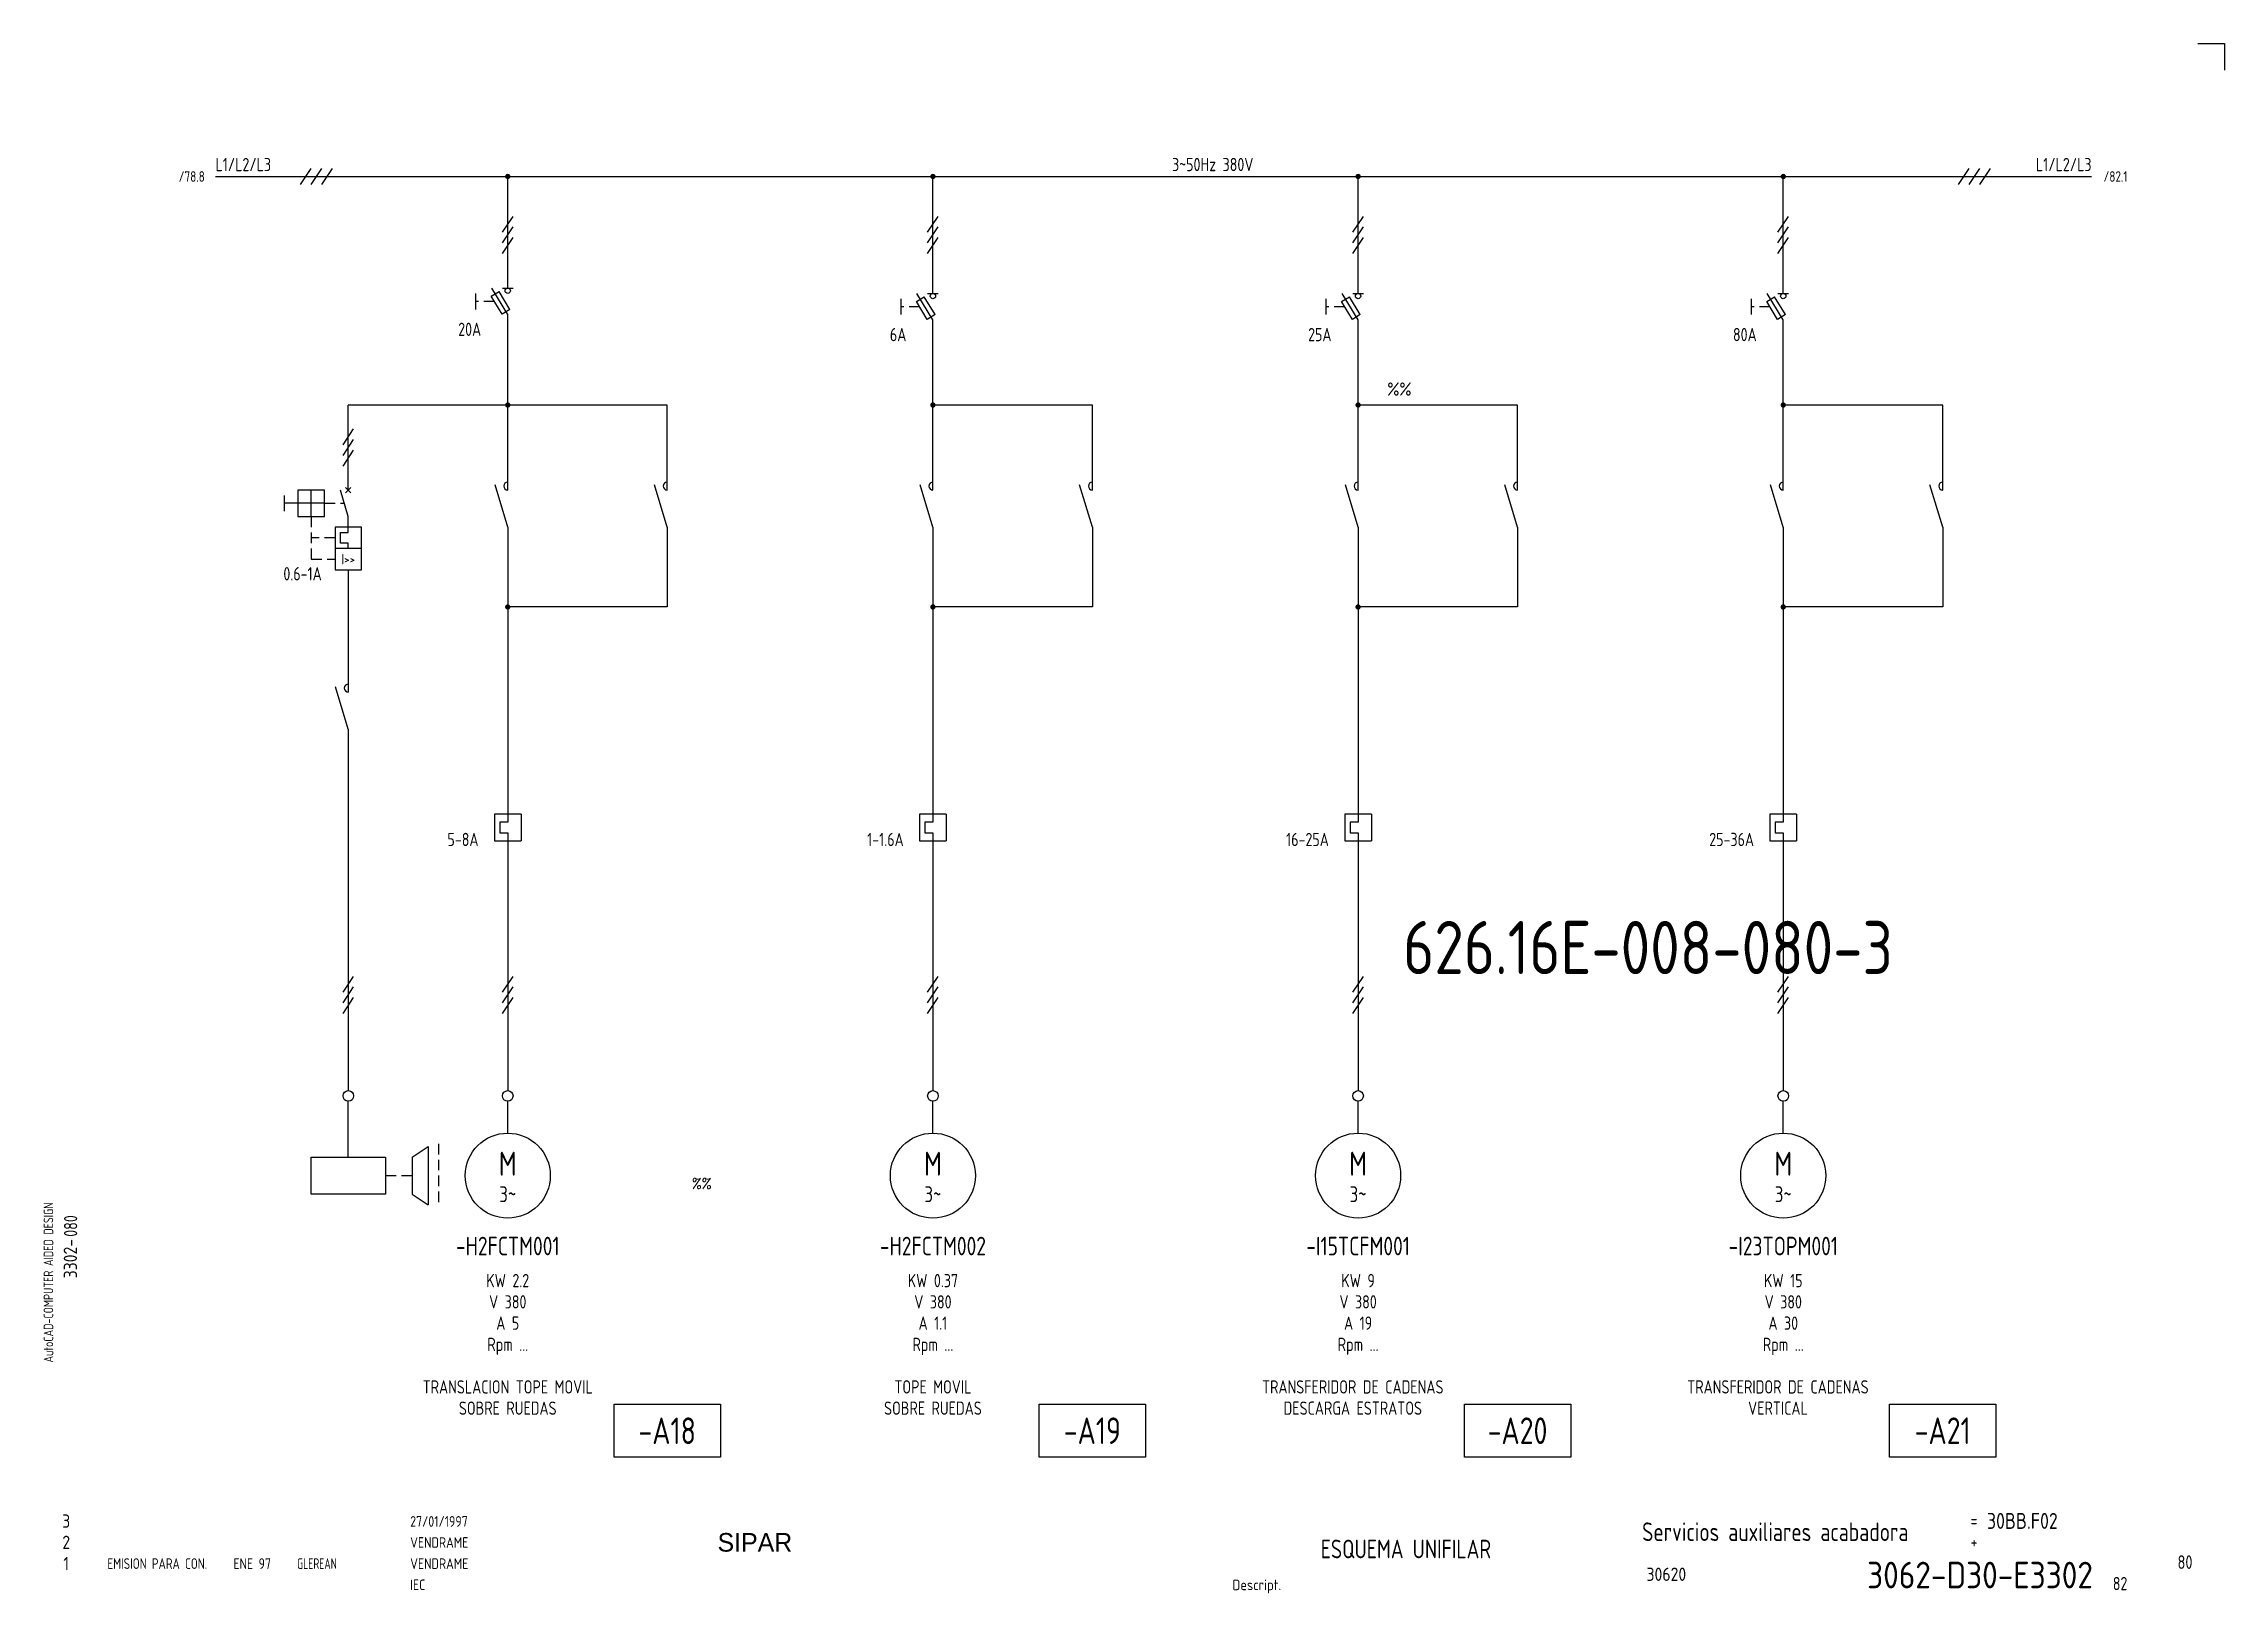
# Model space of a CAD drawing. Extents: x 10 to 420, y 5 to 297.
import ezdxf
from ezdxf.enums import TextEntityAlignment as Align

# ---------------------------------------------------------------- set-up
doc = ezdxf.new("R2010")
doc.units = 0
doc.header["$LTSCALE"] = 8
doc.header["$MEASUREMENT"] = 0
doc.linetypes.add('HIDDEN', pattern=[0.375, 0.25, -0.125])
doc.layers.get('0').update_dxf_attribs({"linetype": 'CONTINUOUS'})
doc.layers.add('CART', color=7, linetype='CONTINUOUS')
doc.styles.add('DIN', font='DIN', dxfattribs={"width": 0.85})
doc.styles.add('SIMPLEX', font='SIMPLEX', dxfattribs={"width": 0.9})
doc.styles.get("Standard").update_dxf_attribs({"font": 'DIN', "width": 0.85})
doc.styles.add('UNIV', font='UNIV')

# ---------------------------------------------------------------- blocks, each defined once
blk = doc.blocks.new('WB-FG100')
at = {"layer": 'CART', "color": 1}
for p, q in [((415, 297), (420, 297)), ((420, 297), (420, 292))]:
    blk.add_line(p, q, dxfattribs=at)
at = {"layer": 'CART', "color": 1, "style": 'DIN', "width": 0.8}
blk.add_text('AutoCAD-COMPUTER AIDED DESIGN', height=1.8, rotation=90, dxfattribs=at).set_placement((11.47, 48.84))
at = {"layer": 'CART', "color": 3, "style": 'DIN', "width": 0.8}
for s, p in [('=', (372.24, 17.91)), ('+', (372.24, 13.87))]:
    blk.add_text(s, height=2.5, dxfattribs=at).set_placement(p)
at = {"layer": 'CART', "color": 7, "style": 'DIN', "width": 0.9}
blk.add_attdef('FILE', text='', height=2.5, rotation=90, dxfattribs=at).set_placement((15.95, 68.38), align=Align.CENTER)
for tag, p in [('MOD-3', (13.92, 19)), ('MOD-2', (13.92, 15)), ('MOD-1', (13.92, 11)), ('NR.COMMESSA', (315, 9))]:
    blk.add_attdef(tag, text='', height=2.5, dxfattribs=at).set_placement(p, align=Align.MIDDLE)
at = {"layer": 'CART', "color": 7, "style": 'DIN'}
for tag, width, p in [('REV-3', 0.9, (21.66, 19)), ('DATA-3', 0.9, (45.37, 19)), ('NOME-3', 0.9, (57.37, 19)), ('REV-2', 0.9, (21.66, 15)), ('DATA-2', 0.9, (45.37, 15)), ('NOME-2', 0.9, (57.37, 15)), ('REV-1', 0.9, (21.66, 11)), ('DATA-1', 0.9, (45.37, 11)), ('NOME-1', 0.7, (57.37, 11))]:
    blk.add_attdef(tag, text='', height=2, dxfattribs=dict(at, width=width)).set_placement(p, align=Align.MIDDLE_LEFT)
at = {"layer": 'CART', "color": 7, "style": 'DIN', "width": 0.9}
for tag, p, height in [('DATA', (78.64, 17.94), 2), ('ESECUTORE', (78.64, 13.97), 2), ('CONTROLLORE', (78.64, 9.99), 2), ('SEGUE', (398.93, 5.65), 2.8), ('NORMA', (78.64, 6.01), 2)]:
    blk.add_attdef(tag, p, '', height=height, dxfattribs=at)
at = {"layer": 'CART', "color": 2, "style": 'DIN', "width": 0.9}
for tag, p in [('TITOLO-1/3', (266.5, 18.23)), ('TITOLO-1/2', (266.5, 15.73)), ('TITOLO-2/3', (266.5, 13.18)), ('TITOLO-2/2', (266.5, 10.68)), ('TITOLO-3/3', (266.5, 8.13))]:
    blk.add_attdef(tag, text='', height=3.5, dxfattribs=at).set_placement(p, align=Align.MIDDLE)
at = {"layer": 'CART', "color": 3, "style": 'DIN', "width": 0.9}
blk.add_attdef('ASSIEME', text='', height=3.5, dxfattribs=at).set_placement((334, 17), align=Align.MIDDLE)
at = {"layer": 'CART', "color": 3, "style": 'DIN', "width": 0.85}
for tag, p in [('=', (375.33, 16.63)), ('+', (375.33, 12.76))]:
    blk.add_attdef(tag, text='', height=3, dxfattribs=at).set_placement(p, align=Align.BOTTOM_LEFT)
at = {"layer": 'CART', "color": 3, "style": 'DIN', "width": 0.9}
blk.add_attdef('FOGLIO', text='', height=2.8, dxfattribs=at).set_placement((414.2, 9.56), align=Align.RIGHT)
at = {"layer": 'CART', "color": 2, "style": 'DIN', "width": 0.9}
blk.add_attdef('DISEGNO', text='', height=5, dxfattribs=at).set_placement((395.27, 6.35), align=Align.RIGHT)
at = {"layer": 'CART', "color": 1, "style": 'DIN', "width": 0.9}
blk.add_attdef('TIPOLOGIA', (233.37, 6), '', height=2, dxfattribs=at)

msp = doc.modelspace()

# ---------------------------------------------------------------- linework, layer by layer
at = {"linetype": 'Continuous'}
msp.add_line((42, 272), (395, 272), dxfattribs=at)
for p, q in [((58, 270.5), (60, 273.5)), ((60, 270.5), (62, 273.5)), ((62, 270.5), (64, 273.5)), ((177, 250), (177, 272)), ((257, 250), (257, 272)), ((337, 250), (337, 272)), ((370, 270.5), (372, 273.5)), ((372, 270.5), (374, 273.5)), ((374, 270.5), (376, 273.5)), ((93.9, 249.5), (95.37, 250.38)), ((97, 246), (94, 251)), ((97.4, 247), (95.37, 250.38)), ((96, 251), (98, 251)), ((91, 247), (91, 250)), ((95.93, 246.12), (93.9, 249.5)), ((97.4, 247), (95.93, 246.12)), ((171, 246), (171, 249)), ((173.9, 248.5), (175.37, 249.38)), ((175.93, 245.12), (173.9, 248.5)), ((177, 245), (174, 250)), ((177.4, 246), (175.37, 249.38)), ((176, 250), (178, 250)), ((251, 246), (251, 249)), ((253.9, 248.5), (255.37, 249.38)), ((255.93, 245.12), (253.9, 248.5)), ((257, 245), (254, 250)), ((257.4, 246), (255.37, 249.38)), ((256, 250), (258, 250)), ((331, 246), (331, 249)), ((333.9, 248.5), (335.37, 249.38)), ((335.93, 245.12), (333.9, 248.5)), ((337, 245), (334, 250)), ((337.4, 246), (335.37, 249.38)), ((336, 250), (338, 250)), ((177.4, 246), (175.93, 245.12)), ((257.4, 246), (255.93, 245.12)), ((337.4, 246), (335.93, 245.12)), ((127, 229), (67, 229)), ((127, 213), (127, 229)), ((207, 229), (177, 229)), ((207, 213), (207, 229)), ((287, 229), (257, 229)), ((287, 213), (287, 229)), ((367, 229), (337, 229)), ((367, 213), (367, 229)), ((66.5, 213.5), (67.5, 212.5)), ((66.5, 212.5), (67.5, 213.5)), ((55, 209), (55, 212)), ((62.5, 210.5), (55, 210.5)), ((62.5, 213), (57.5, 213)), ((57.5, 213), (57.5, 208)), ((60, 208), (60, 213)), ((62.5, 208), (62.5, 213)), ((67, 208), (65.5, 213)), ((57.5, 208), (62.5, 208)), ((69.5, 206), (64.5, 206)), ((64.5, 206), (64.5, 198)), ((67, 205), (67, 208)), ((69.5, 198), (69.5, 206)), ((127, 206), (127, 191)), ((207, 206), (207, 191)), ((287, 206), (287, 191)), ((367, 206), (367, 191)), ((69.5, 202), (64.5, 202)), ((65.5, 205), (67, 205)), ((65.5, 203), (65.5, 205)), ((67, 203), (65.5, 203)), ((67, 202), (67, 203)), ((64.5, 198), (69.5, 198)), ((127, 191), (97, 191)), ((207, 191), (177, 191)), ((287, 191), (257, 191)), ((367, 191), (337, 191)), ((99.5, 152), (94.5, 152)), ((94.5, 152), (94.5, 147)), ((97, 152), (97, 150.5)), ((99.5, 152), (99.5, 147)), ((179.5, 152), (174.5, 152)), ((174.5, 152), (174.5, 147)), ((177, 152), (177, 150.5)), ((179.5, 152), (179.5, 147)), ((254.5, 152), (254.5, 147)), ((259.5, 152), (254.5, 152)), ((257, 152), (257, 150.5)), ((259.5, 152), (259.5, 147)), ((339.5, 152), (334.5, 152)), ((334.5, 152), (334.5, 147)), ((337, 152), (337, 150.5)), ((339.5, 152), (339.5, 147)), ((95.5, 150.5), (95.5, 148.5)), ((97, 150.5), (95.5, 150.5)), ((95.5, 148.5), (97, 148.5)), ((97, 148.5), (97, 147)), ((177, 150.5), (175.5, 150.5)), ((175.5, 150.5), (175.5, 148.5)), ((175.5, 148.5), (177, 148.5)), ((177, 148.5), (177, 147)), ((255.5, 150.5), (255.5, 148.5)), ((257, 150.5), (255.5, 150.5)), ((255.5, 148.5), (257, 148.5)), ((257, 148.5), (257, 147)), ((335.5, 150.5), (335.5, 148.5)), ((337, 150.5), (335.5, 150.5)), ((335.5, 148.5), (337, 148.5)), ((337, 148.5), (337, 147)), ((94.5, 147), (99.5, 147)), ((174.5, 147), (179.5, 147)), ((254.5, 147), (259.5, 147)), ((334.5, 147), (339.5, 147)), ((60, 80.5), (60, 87.5)), ((60, 87.5), (74, 87.5)), ((74, 87.5), (74, 80.5)), ((79, 87.5), (82, 89.5)), ((79, 87.5), (79, 80.5)), ((82, 89.5), (82, 78.5)), ((74, 80.5), (60, 80.5)), ((79, 80.5), (82, 78.5))]:
    msp.add_line(p, q)
at = {"color": 7}
for p, q in [((97, 251), (97, 272)), ((96, 261.5), (98, 264.5)), ((176, 261.5), (178, 264.5)), ((256, 261.5), (258, 264.5)), ((336, 261.5), (338, 264.5)), ((96, 259.5), (98, 262.5)), ((96, 257.5), (98, 260.5)), ((176, 259.5), (178, 262.5)), ((176, 257.5), (178, 260.5)), ((256, 259.5), (258, 262.5)), ((256, 257.5), (258, 260.5)), ((336, 259.5), (338, 262.5)), ((336, 257.5), (338, 260.5)), ((97, 213), (97, 246)), ((177, 213), (177, 245)), ((257, 213), (257, 245)), ((337, 213), (337, 245)), ((67, 213), (67, 229)), ((66, 221.5), (68, 224.5)), ((66, 219.5), (68, 222.5)), ((66, 217.5), (68, 220.5)), ((97, 206), (94.6, 214)), ((127, 206), (124.6, 214)), ((177, 206), (174.6, 214)), ((207, 206), (204.6, 214)), ((257, 206), (254.6, 214)), ((287, 206), (284.6, 214)), ((337, 206), (334.6, 214)), ((367, 206), (364.6, 214)), ((97, 206), (97, 150.5)), ((177, 206), (177, 150.5)), ((257, 206), (257, 150.5)), ((337, 206), (337, 150.5)), ((67, 198), (67, 175)), ((67, 168), (64.6, 176)), ((67, 168), (67, 100)), ((97, 148.5), (97, 100)), ((177, 148.5), (177, 100)), ((257, 148.5), (257, 100)), ((337, 148.5), (337, 100)), ((66, 118.5), (68, 121.5)), ((66, 116.5), (68, 119.5)), ((96, 118.5), (98, 121.5)), ((96, 116.5), (98, 119.5)), ((176, 118.5), (178, 121.5)), ((176, 116.5), (178, 119.5)), ((256, 118.5), (258, 121.5)), ((256, 116.5), (258, 119.5)), ((336, 118.5), (338, 121.5)), ((336, 116.5), (338, 119.5)), ((66, 114.5), (68, 117.5)), ((96, 114.5), (98, 117.5)), ((176, 114.5), (178, 117.5)), ((256, 114.5), (258, 117.5)), ((336, 114.5), (338, 117.5)), ((67, 87.5), (67, 98)), ((97, 92), (97, 98)), ((97, 92), (97, 98)), ((177, 92), (177, 98)), ((177, 92), (177, 98)), ((257, 92), (257, 98)), ((257, 92), (257, 98)), ((337, 92), (337, 98)), ((337, 92), (337, 98))]:
    msp.add_line(p, q, dxfattribs=at)
at = {"linetype": 'HIDDEN'}
for p, q in [((94.5, 248.5), (91, 248.5)), ((174.5, 247.5), (171, 247.5)), ((254.5, 247.5), (251, 247.5)), ((334.5, 247.5), (331, 247.5)), ((62.5, 210.5), (66.25, 210.5)), ((60, 208), (60, 200)), ((64.5, 204), (60, 204)), ((60, 200), (64.5, 200)), ((84, 90), (84, 78)), ((74, 84), (79, 84))]:
    msp.add_line(p, q, dxfattribs=at)
at = {"color": 2}
for p, q in [((117, 31), (117, 41)), ((117, 41), (137, 41)), ((137, 41), (137, 31)), ((197, 31), (197, 41)), ((197, 41), (217, 41)), ((217, 41), (217, 31)), ((277, 31), (277, 41)), ((277, 41), (297, 41)), ((297, 41), (297, 31)), ((357, 31), (357, 41)), ((357, 41), (377, 41)), ((377, 41), (377, 31)), ((137, 31), (117, 31)), ((217, 31), (197, 31)), ((297, 31), (277, 31)), ((377, 31), (357, 31))]:
    msp.add_line(p, q, dxfattribs=at)
at = {"const_width": 0.5}
for points in [[(96.75, 272, 1), (97.25, 272, 1)], [(176.75, 272, 1), (177.25, 272, 1)], [(256.75, 272, 1), (257.25, 272, 1)], [(336.75, 272, 1), (337.25, 272, 1)], [(96.75, 229, 1), (97.25, 229, 1)], [(176.75, 229, 1), (177.25, 229, 1)], [(256.75, 229, 1), (257.25, 229, 1)], [(336.75, 229, 1), (337.25, 229, 1)], [(96.75, 191, 1), (97.25, 191, 1)], [(176.75, 191, 1), (177.25, 191, 1)], [(256.75, 191, 1), (257.25, 191, 1)], [(336.75, 191, 1), (337.25, 191, 1)]]:
    msp.add_lwpolyline(points, format="xyb", close=True, dxfattribs=at)
at = {"color": 7, "linetype": 'Continuous', "const_width": 0.5}
for points in [[(96.75, 272, 1), (97.25, 272, 1)], [(176.75, 272, 1), (177.25, 272, 1)], [(256.75, 272, 1), (257.25, 272, 1)], [(336.75, 272, 1), (337.25, 272, 1)]]:
    msp.add_lwpolyline(points, format="xyb", close=True, dxfattribs=at)
for centre, radius in [((97, 250.5), 0.5), ((177, 249.5), 0.5), ((257, 249.5), 0.5), ((337, 249.5), 0.5), ((97, 99), 1), ((177, 99), 1), ((257, 99), 1), ((337, 99), 1)]:
    msp.add_circle(centre, radius)
at = {"color": 7}
msp.add_circle((67, 99), 1, dxfattribs=at)
at = {"color": 3}
for centre in [(97, 84), (177, 84), (257, 84), (337, 84)]:
    msp.add_circle(centre, 8, dxfattribs=at)
at = {"color": 7}
for centre in [(97, 213.75), (127, 213.75), (177, 213.75), (207, 213.75), (257, 213.75), (287, 213.75), (337, 213.75), (367, 213.75), (67, 175.75)]:
    msp.add_arc(centre, 0.75, 90, 270, dxfattribs=at)

# ---------------------------------------------------------------- block references
at = {"layer": 'CART'}
ref = msp.add_blockref('WB-FG100', (0, 0), dxfattribs=at)
ref.add_attrib('TIPOLOGIA', 'Descript.', (233.37, 6), dxfattribs={"color": 1, "height": 2, "style": 'DIN', "width": 0.9})
ref.add_attrib('ASSIEME', 'Servicios auxiliares acabadora', dxfattribs={"color": 3, "height": 3.5, "style": 'DIN', "width": 0.8}).set_placement((335.5, 17), align=Align.MIDDLE)
ref.add_attrib('=', '30BB.F02', dxfattribs={"color": 3, "height": 3, "style": 'DIN', "width": 0.85}).set_placement((375.33, 16.63), align=Align.BOTTOM_LEFT)
ref.add_attrib('NR.COMMESSA', '30620', dxfattribs={"color": 7, "height": 2.5, "style": 'DIN', "width": 0.9}).set_placement((315, 9), align=Align.MIDDLE)
ref.add_attrib('DISEGNO', '3062-D30-E3302', dxfattribs={"color": 2, "height": 5, "style": 'DIN', "width": 0.9}).set_placement((395.27, 6.35), align=Align.RIGHT)
ref.add_attrib('DATA', '27/01/1997', (78.64, 17.94), dxfattribs={"color": 7, "height": 2, "style": 'DIN', "width": 0.85})
ref.add_attrib('ESECUTORE', 'VENDRAME', (78.64, 13.97), dxfattribs={"color": 7, "height": 2, "style": 'DIN', "width": 0.85})
ref.add_attrib('CONTROLLORE', 'VENDRAME', (78.64, 9.99), dxfattribs={"color": 7, "height": 2, "style": 'DIN', "width": 0.85})
ref.add_attrib('NORMA', 'IEC', (78.64, 6.01), dxfattribs={"color": 7, "height": 2, "style": 'DIN', "width": 0.85})
ref.add_attrib('MOD-1', '1', dxfattribs={"color": 7, "height": 2.5, "style": 'DIN', "width": 0.9}).set_placement((13.92, 11), align=Align.MIDDLE)
ref.add_attrib('REV-1', 'EMISION PARA CON.', dxfattribs={"color": 7, "height": 2, "style": 'DIN', "width": 0.8}).set_placement((21.66, 11), align=Align.MIDDLE_LEFT)
ref.add_attrib('DATA-1', 'ENE 97', dxfattribs={"color": 7, "height": 2, "style": 'DIN', "width": 0.85}).set_placement((45.37, 11), align=Align.MIDDLE_LEFT)
ref.add_attrib('NOME-1', 'GLEREAN', dxfattribs={"color": 7, "height": 2, "style": 'DIN', "width": 0.7}).set_placement((57.37, 11), align=Align.MIDDLE_LEFT)
ref.add_attrib('MOD-2', '2', dxfattribs={"color": 7, "height": 2.5, "style": 'DIN', "width": 0.9}).set_placement((13.92, 15), align=Align.MIDDLE)
ref.add_attrib('MOD-3', '3', dxfattribs={"color": 7, "height": 2.5, "style": 'DIN', "width": 0.9}).set_placement((13.92, 19), align=Align.MIDDLE)
ref.add_attrib('FILE', '3302-', dxfattribs={"color": 7, "height": 2.5, "rotation": 90, "style": 'DIN', "width": 0.9}).set_placement((15.95, 68.38), align=Align.CENTER)

# ---------------------------------------------------------------- texts
at = {"style": 'DIN'}
for s, height, width, p in [('L1/L2/L3', 2.5, 0.8, (42, 273)), ('3~50Hz 380V ', 2.5, 0.8, (222, 273)), ('/82.1', 2, 0.8, (397.25, 271)), ('%%', 2.5, 0.85, (262.5, 230.75)), ('82', 2.5, 0.8, (399, 6))]:
    msp.add_text(s, height=height, dxfattribs=dict(at, width=width)).set_placement(p)
at = {"style": 'DIN', "width": 0.8}
for s, height, p in [('L1/L2/L3', 2.5, (395, 273)), ('/78.8', 2, (40, 271)), ('20A', 2.5, (92, 242)), ('6A', 2.5, (172, 241)), ('25A', 2.5, (252, 241)), ('80A', 2.5, (332, 241)), ('0.6-1A', 2.5, (62, 196)), ('5-8A', 2.5, (91.5, 146)), ('1-1.6A', 2.5, (171.5, 146)), ('16-25A', 2.5, (251.5, 146)), ('25-36A', 2.5, (331.5, 146))]:
    msp.add_text(s, height=height, dxfattribs=at).set_placement(p, align=Align.RIGHT)
for s, height, p in [('I>>', 2, (67, 199)), ('3~', 3, (97, 79)), ('3~', 3, (177, 79)), ('3~', 3, (257, 79)), ('3~', 3, (337, 79)), ('KW 2.2', 2.5, (97, 63)), ('KW 0.37', 2.5, (177, 63)), ('KW 9', 2.5, (257, 63)), ('KW 15', 2.5, (337, 63)), ('V 380', 2.5, (97, 59)), ('A 5', 2.5, (97, 55)), ('V 380', 2.5, (177, 59)), ('A 1.1', 2.5, (177, 55)), ('V 380', 2.5, (257, 59)), ('A 19', 2.5, (257, 55)), ('V 380', 2.5, (337, 59)), ('A 30', 2.5, (337, 55)), ('Rpm ...', 2.5, (97, 51)), ('Rpm ...', 2.5, (177, 51)), ('Rpm ...', 2.5, (257, 51)), ('Rpm ...', 2.5, (337, 51)), ('TRANSLACION TOPE MOVIL', 2.5, (97, 43)), ('TOPE MOVIL', 2.5, (177, 43)), ('SOBRE RUEDAS', 2.5, (97, 39)), ('SOBRE RUEDAS', 2.5, (177, 39))]:
    msp.add_text(s, height=height, dxfattribs=at).set_placement(p, align=Align.CENTER)
at = {"color": 3, "style": 'DIN', "width": 0.8}
for s, height, p in [('M', 4.5, (97, 84)), ('M', 4.5, (177, 84)), ('M', 4.5, (257, 84)), ('M', 4.5, (337, 84)), ('ESQUEMA UNIFILAR', 3.5, (266, 12))]:
    msp.add_text(s, height=height, dxfattribs=at).set_placement(p, align=Align.CENTER)
at = {"color": 7, "linetype": 'Continuous', "style": 'SIMPLEX', "width": 0.9}
msp.add_text('%%', height=2, dxfattribs=at).set_placement((133.5, 82.5), align=Align.MIDDLE)
at = {"style": 'DIN', "width": 0.8}
msp.add_text('080', height=2.5, rotation=90, dxfattribs=at).set_placement((16, 72.5))
at = {"color": 2, "style": 'DIN', "width": 0.8}
for s, p in [('-H2FCTM001', (97, 69)), ('-H2FCTM002', (177, 69)), ('-I15TCFM001', (257, 69)), ('-I23TOPM001', (337, 69))]:
    msp.add_text(s, height=3.5, dxfattribs=at).set_placement(p, align=Align.CENTER)
at = {"width": 0.8}
for s, p in [('TRANSFERIDOR DE CADENAS', (256, 43)), ('TRANSFERIDOR DE CADENAS', (336, 43)), ('DESCARGA ESTRATOS', (256, 39)), ('VERTICAL', (336, 39))]:
    msp.add_text(s, height=2.5, dxfattribs=at).set_placement(p, align=Align.CENTER)
at = {"color": 6, "style": 'DIN', "width": 0.8}
for s, p in [('-A18', (127, 36)), ('-A19', (207, 36)), ('-A20', (287, 36)), ('-A21', (367, 36))]:
    msp.add_text(s, height=5, dxfattribs=at).set_placement(p, align=Align.MIDDLE)
at = {"color": 3, "style": 'DIN', "width": 0.8}
msp.add_text('80', height=2.56, dxfattribs=at).set_placement((414, 10), align=Align.RIGHT)
at = {"color": 2, "insert": (265.47, 131.92), "char_height": 10, "width": 111.0411, "attachment_point": 1, "style": 'DIN'}
msp.add_mtext('626.16E-008-080-3', dxfattribs=at)
at = {"layer": 'CART', "color": 2, "linetype": 'Continuous', "style": 'UNIV'}
msp.add_text('SIPAR', height=3.5, dxfattribs=at).set_placement((143.5, 13.25), align=Align.CENTER)

doc.saveas('drawing.dxf')
